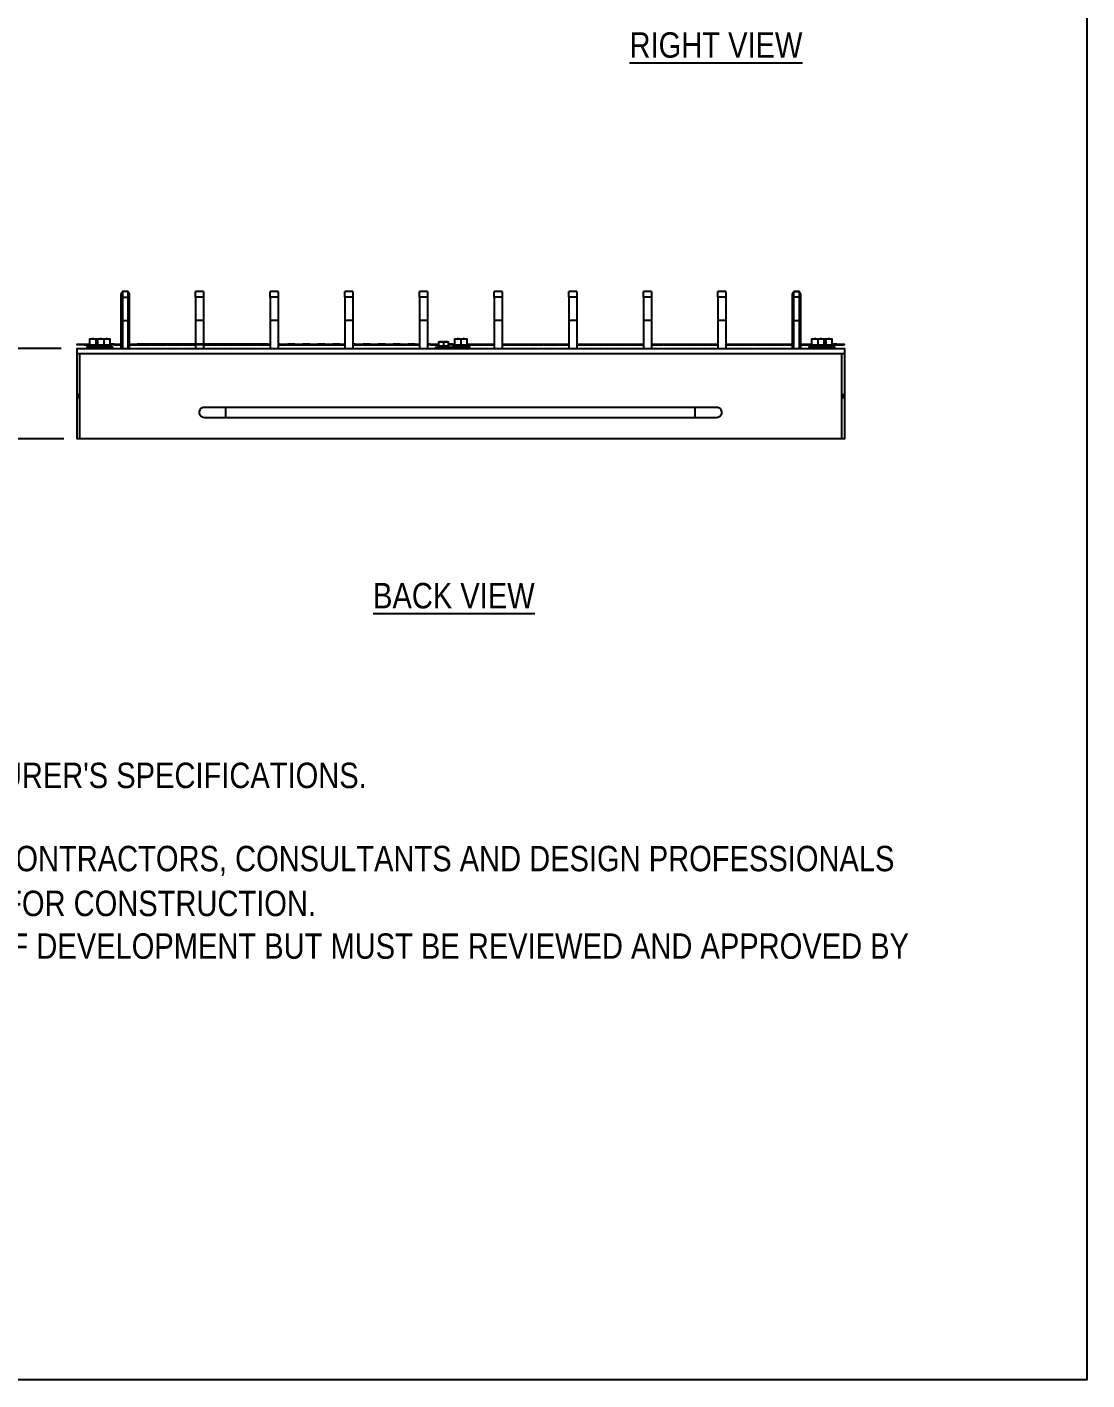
# Model space of a CAD drawing. Extents: x 0 to 216, y 0 to 280.
# Drawn here: x 116.7 to 216, y 0 to 126.8 of the extents above; entities that cross this region are included whole.
import ezdxf

# ---------------------------------------------------------------- set-up
doc = ezdxf.new("R2010")
doc.units = 0
doc.header["$MEASUREMENT"] = 0
doc.layers.get('0').update_dxf_attribs({"linetype": 'CONTINUOUS'})
for name, color, linetype in [('2132-LOGO$0$CADdetails-7-VERYFINE', 7, 'CONTINUOUS'), ('CADdetails-1-FINE', 1, 'CONTINUOUS'), ('CADdetails-11-VERYFINE', 11, 'CONTINUOUS'), ('CADdetails-2-FINELIGHT', 2, 'CONTINUOUS'), ('CADdetails-7-VERYFINE', 7, 'CONTINUOUS'), ('CADdetails-9-EXTRAFINE', 9, 'CONTINUOUS')]:
    doc.layers.add(name, color=color, linetype=linetype)
doc.styles.add('2132-LOGO$0$CADdetails-NOTES', font='ARIALN.TTF', dxfattribs={"height": 2.38})
doc.styles.add('CADdetails-DIMENSIONS', font='ARIALN.TTF', dxfattribs={"height": 2.38})
doc.styles.add('CADdetails-NOTES', font='ARIALN.TTF', dxfattribs={"height": 2.38})
doc.dimstyles.new('CADdetails-DIM', dxfattribs={"dimtxt": 2.38, "dimasz": 3, "dimexe": 0.5, "dimexo": 1.5, "dimgap": 1, "dimtad": 0, "dimzin": 0, "dimdsep": 46, "dimtxsty": 'CADdetails-NOTES', "dimcen": 1, "dimclrd": 256, "dimclre": 256, "dimadec": 0, "dimazin": 0, "dimtfac": 1, "dimtofl": 0, "dimtmove": 0, "dimatfit": 3, "dimfxl": 0, "dimtolj": 1, "dimtzin": 0, "dimarcsym": 0})

# ---------------------------------------------------------------- blocks, each defined once
blk = doc.blocks.new('*T22')
at = {"char_height": 2.38, "width": 184.5948, "attachment_point": 4, "style": '2132-LOGO$0$CADdetails-NOTES'}
for s, insert in [('NOTES:', (0.06, -2)), ("1.   INSTALLATION TO BE COMPLETED IN ACCORDANCE WITH MANUFACTURER'S SPECIFICATIONS.", (0.06, -6)), ('2.   DO NOT SCALE DRAWING.', (0.06, -10)), ('3.   THIS DRAWING IS INTENDED FOR USE BY ARCHITECTS, ENGINEERS, CONTRACTORS, CONSULTANTS AND DESIGN PROFESSIONALS', (0.06, -14)), ('      FOR PLANNING PURPOSES ONLY.  THIS DRAWING MAY NOT BE USED FOR CONSTRUCTION.', (0.06, -18)), ('4.   ALL INFORMATION CONTAINED HEREIN WAS CURRENT AT THE TIME OF DEVELOPMENT BUT MUST BE REVIEWED AND APPROVED BY', (0.06, -22)), ('      THE PRODUCT MANUFACTURER TO BE CONSIDERED ACCURATE.', (0.06, -26))]:
    blk.add_mtext(s, dxfattribs=dict(at, insert=insert))
blk = doc.blocks.new('2132-LOGO')
at = {"layer": '2132-LOGO$0$CADdetails-7-VERYFINE'}
blk.add_lwpolyline([(0, 0), (0, 280), (216, 280), (216, 0)], close=True, dxfattribs=at)
blk.add_blockref('*T22', (16.3, 62.65))
blk = doc.blocks.new('*D18')
at = {"layer": 'CADdetails-7-VERYFINE', "lineweight": -2}
for p, q in [((119.85, 96.69), (114, 96.69)), ((114.5, 93.69), (114.5, 91.2)), ((120.1, 88.2), (114, 88.2)), ((114.5, 88.2), (114.5, 85.2))]:
    blk.add_line(p, q, dxfattribs=at)
at = {"layer": 'CADdetails-7-VERYFINE'}
for points in [[(114, 93.69), (115, 93.69), (114.5, 96.69)], [(114, 91.2), (115, 91.2), (114.5, 88.2)]]:
    blk.add_solid(points, dxfattribs=at)
at = {"layer": 'CADdetails-7-VERYFINE', "color": 0, "insert": (114.5, 80.76), "char_height": 2.38, "attachment_point": 5, "rotation": 90, "style": 'CADdetails-NOTES'}
blk.add_mtext('\\A1;4 1/4"', dxfattribs=at)

msp = doc.modelspace()

# ---------------------------------------------------------------- linework, layer by layer
at = {"layer": 'CADdetails-1-FINE'}
msp.add_lwpolyline([(193.283, 96.19), (121.346, 96.19), (121.346, 96.689), (193.283, 96.689)], close=True, dxfattribs=at)
for points in [[(193.272, 96.19), (193.272, 88.197), (121.357, 88.197), (121.357, 96.19)], [(121.596, 88.197), (121.596, 96.19)], [(193.033, 88.197), (193.033, 96.19)], [(121.596, 92.341), (121.357, 92.341)], [(121.596, 92.278), (121.357, 92.278)], [(121.596, 92.118), (121.357, 92.118)], [(121.596, 92.056), (121.357, 92.056)], [(193.272, 92.341), (193.033, 92.341)], [(193.272, 92.278), (193.033, 92.278)], [(193.272, 92.118), (193.033, 92.118)], [(193.272, 92.056), (193.033, 92.056)]]:
    msp.add_lwpolyline(points, dxfattribs=at)
at = {"layer": 'CADdetails-11-VERYFINE'}
msp.add_lwpolyline([(181.264, 91.194, -1.0000117), (181.264, 90.195), (133.306, 90.195, -1.0000065), (133.306, 91.194), (181.264, 91.194)], format="xyb", dxfattribs=at)
for points in [[(135.304, 90.195), (135.304, 91.194)], [(179.265, 90.195), (179.265, 91.194)]]:
    msp.add_lwpolyline(points, dxfattribs=at)
at = {"layer": 'CADdetails-9-EXTRAFINE'}
for points in [[(125.468, 101.838), (125.593, 102.02)], [(125.468, 101.84), (125.591, 102.019)], [(125.468, 96.689), (125.468, 101.84)], [(125.468, 101.378), (125.594, 101.495), (126.091, 101.495), (126.217, 101.378)], [(126.217, 101.84), (126.094, 102.019), (126.094, 102.019), (126.094, 102.019), (126.094, 102.019), (126.094, 102.019), (126.094, 102.02), (126.093, 102.02), (126.093, 102.02), (126.093, 102.02), (126.093, 102.02), (126.093, 102.02), (126.093, 102.02), (125.592, 102.02), (125.593, 102.02), (125.593, 102.02), (125.593, 102.02), (125.593, 102.02), (125.593, 102.019), (125.593, 102.019), (125.593, 102.019), (125.594, 102.019), (125.594, 102.019), (125.594, 102.019), (125.594, 102.018), (125.594, 102.018), (125.594, 96.689)], [(126.091, 102.018), (125.594, 102.018)], [(126.093, 102.02), (126.092, 102.02), (126.092, 102.02), (126.092, 102.02), (126.092, 102.02), (126.092, 102.02), (126.092, 102.02), (126.092, 102.02), (126.092, 102.019), (126.092, 102.019), (126.091, 102.019), (126.091, 102.019), (126.091, 102.019)], [(126.091, 102.018), (126.091, 96.689)], [(126.092, 102.02), (126.217, 101.838)], [(126.217, 101.84), (126.217, 96.689)], [(132.462, 101.495), (132.462, 102.015)], [(133.211, 102.015), (132.462, 102.015)], [(133.211, 102.014), (132.462, 102.014)], [(132.462, 101.495), (132.462, 97.076)], [(133.211, 101.495), (132.462, 101.495)], [(133.211, 102.015), (133.211, 101.495)], [(133.211, 101.495), (133.211, 97.076)], [(139.455, 101.495), (139.455, 102.015)], [(140.205, 102.015), (139.455, 102.015)], [(140.205, 102.014), (139.455, 102.014)], [(139.455, 101.495), (139.455, 96.689)], [(140.205, 101.495), (139.455, 101.495)], [(140.205, 102.015), (140.205, 101.495)], [(140.205, 101.495), (140.205, 96.689)], [(146.449, 101.495), (146.449, 102.015)], [(147.199, 102.015), (146.449, 102.015)], [(147.199, 102.014), (146.449, 102.014)], [(146.449, 101.495), (146.449, 96.689)], [(147.199, 101.495), (146.449, 101.495)], [(147.199, 102.015), (147.199, 101.495)], [(147.199, 101.495), (147.199, 96.689)], [(153.443, 101.495), (153.443, 102.015)], [(154.192, 102.015), (153.443, 102.015)], [(154.192, 102.014), (153.443, 102.014)], [(153.443, 101.495), (153.443, 96.689)], [(154.192, 101.495), (153.443, 101.495)], [(154.192, 102.015), (154.192, 101.495)], [(154.192, 101.495), (154.192, 96.689)], [(160.437, 101.495), (160.437, 102.015)], [(161.186, 102.015), (160.437, 102.015)], [(161.186, 102.014), (160.437, 102.014)], [(160.437, 101.495), (160.437, 96.689)], [(161.186, 101.495), (160.437, 101.495)], [(161.186, 102.015), (161.186, 101.495)], [(161.186, 101.495), (161.186, 96.689)], [(168.18, 102.015), (167.431, 102.015)], [(167.431, 101.495), (167.431, 102.015)], [(168.18, 102.014), (167.431, 102.014)], [(168.18, 101.495), (167.431, 101.495)], [(167.431, 101.495), (167.431, 96.689)], [(168.18, 102.015), (168.18, 101.495)], [(168.18, 101.495), (168.18, 96.689)], [(175.174, 102.015), (174.424, 102.015)], [(174.424, 101.495), (174.424, 102.015)], [(175.174, 102.014), (174.424, 102.014)], [(175.174, 101.495), (174.424, 101.495)], [(174.424, 101.495), (174.424, 96.689)], [(175.174, 102.015), (175.174, 101.495)], [(175.174, 101.495), (175.174, 96.689)], [(182.168, 102.015), (181.418, 102.015)], [(181.418, 101.495), (181.418, 102.015)], [(182.168, 102.014), (181.418, 102.014)], [(182.168, 101.495), (181.418, 101.495)], [(181.418, 101.495), (181.418, 96.689)], [(182.168, 102.015), (182.168, 101.495)], [(182.168, 101.495), (182.168, 96.689)], [(188.412, 101.838), (188.537, 102.02)], [(188.412, 101.84), (188.535, 102.019)], [(188.412, 96.689), (188.412, 101.84)], [(189.161, 101.378), (189.035, 101.495), (188.538, 101.495), (188.412, 101.378)], [(188.538, 96.689), (188.538, 102.018), (188.538, 102.018), (188.538, 102.019), (188.538, 102.019), (188.538, 102.019), (188.538, 102.019), (188.538, 102.019), (188.537, 102.019), (188.537, 102.02), (188.537, 102.02), (188.537, 102.02), (188.537, 102.02), (188.537, 102.02), (189.037, 102.02), (189.037, 102.02), (189.037, 102.02), (189.036, 102.02), (189.036, 102.02), (189.036, 102.02), (189.036, 102.02), (189.036, 102.02), (189.036, 102.019), (189.036, 102.019), (189.036, 102.019), (189.036, 102.019), (189.036, 102.019), (189.036, 102.019), (189.036, 102.019), (189.036, 102.019), (189.036, 102.019), (189.036, 102.019), (189.036, 102.019), (189.036, 102.019), (189.035, 102.019), (189.035, 102.018), (189.035, 102.018), (189.035, 96.689)], [(189.035, 102.018), (188.538, 102.018)], [(189.037, 102.02), (189.161, 101.838)], [(189.037, 102.02), (189.037, 102.02), (189.037, 102.02), (189.037, 102.02), (189.037, 102.02), (189.038, 102.02), (189.038, 102.02), (189.038, 102.019), (189.038, 102.019), (189.038, 102.019), (189.038, 102.019), (189.038, 102.019), (189.161, 101.84)], [(189.161, 101.84), (189.161, 96.689)], [(125.468, 99.288), (125.594, 99.295), (126.091, 99.295), (126.217, 99.288)], [(133.211, 99.295), (132.462, 99.295)], [(140.205, 99.295), (139.455, 99.295)], [(147.199, 99.295), (146.449, 99.295)], [(154.192, 99.295), (153.443, 99.295)], [(161.186, 99.295), (160.437, 99.295)], [(168.18, 99.295), (167.431, 99.295)], [(175.174, 99.295), (174.424, 99.295)], [(182.168, 99.295), (181.418, 99.295)], [(188.412, 99.288), (188.538, 99.295), (189.035, 99.295), (189.161, 99.288)], [(122.533, 97.039), (122.006, 97.039), (122.006, 97.023), (121.346, 97.023), (121.346, 97.075), (122.006, 97.075), (122.006, 97.059), (122.533, 97.059)], [(122.026, 97.059), (122.026, 97.075), (122.533, 97.075)], [(122.026, 97.039), (122.026, 97.023), (122.412, 97.023)], [(122.283, 96.689), (122.283, 96.849), (124.657, 96.849), (124.657, 96.689)], [(122.412, 96.849), (122.412, 97.037)], [(122.413, 97.037), (124.527, 97.037)], [(122.533, 97.037), (122.533, 97.573), (124.406, 97.573), (124.406, 97.037)], [(123.095, 97.522), (123.084, 97.526), (123.064, 97.532), (123.045, 97.538), (123.026, 97.543), (123.01, 97.547), (122.991, 97.552), (122.974, 97.556), (122.956, 97.559), (122.953, 97.56), (122.936, 97.562), (122.919, 97.565), (122.902, 97.567), (122.885, 97.569), (122.88, 97.57), (122.863, 97.571), (122.847, 97.572), (122.831, 97.572), (122.814, 97.573), (122.798, 97.572), (122.781, 97.572), (122.765, 97.571), (122.748, 97.57), (122.743, 97.569), (122.726, 97.567), (122.709, 97.565), (122.692, 97.562), (122.675, 97.56), (122.672, 97.559), (122.655, 97.556), (122.637, 97.552), (122.619, 97.547), (122.602, 97.543), (122.583, 97.538), (122.564, 97.532), (122.544, 97.526), (122.533, 97.522)], [(123.032, 96.689), (123.032, 96.849)], [(123.283, 97.567), (123.266, 97.564), (123.249, 97.562), (123.231, 97.559), (123.214, 97.555), (123.196, 97.551), (123.188, 97.549), (123.17, 97.545), (123.169, 97.544), (123.15, 97.539), (123.132, 97.534), (123.113, 97.528), (123.095, 97.522), (123.095, 97.037)], [(123.162, 96.849), (123.162, 97.037)], [(123.283, 97.037), (123.283, 97.573)], [(123.844, 97.522), (123.834, 97.526), (123.814, 97.532), (123.794, 97.538), (123.775, 97.543), (123.759, 97.547), (123.741, 97.552), (123.723, 97.556), (123.705, 97.559), (123.703, 97.56), (123.685, 97.562), (123.668, 97.565), (123.651, 97.567), (123.635, 97.569), (123.629, 97.57), (123.613, 97.571), (123.596, 97.572), (123.58, 97.572), (123.563, 97.573), (123.547, 97.572), (123.531, 97.572), (123.514, 97.571), (123.498, 97.57), (123.492, 97.569), (123.476, 97.567), (123.459, 97.565), (123.442, 97.562), (123.424, 97.56), (123.422, 97.559), (123.404, 97.556), (123.386, 97.552), (123.368, 97.547), (123.352, 97.543), (123.333, 97.538), (123.313, 97.532), (123.293, 97.526), (123.283, 97.522)], [(124.406, 97.522), (124.395, 97.526), (124.375, 97.532), (124.356, 97.538), (124.337, 97.543), (124.321, 97.547), (124.302, 97.552), (124.284, 97.556), (124.267, 97.559), (124.264, 97.56), (124.247, 97.562), (124.23, 97.565), (124.213, 97.567), (124.196, 97.569), (124.191, 97.57), (124.174, 97.571), (124.158, 97.572), (124.141, 97.572), (124.125, 97.573), (124.109, 97.572), (124.092, 97.572), (124.076, 97.571), (124.059, 97.57), (124.054, 97.569), (124.037, 97.567), (124.02, 97.565), (124.003, 97.562), (123.986, 97.56), (123.983, 97.559), (123.966, 97.556), (123.948, 97.552), (123.929, 97.547), (123.913, 97.543), (123.894, 97.538), (123.875, 97.532), (123.855, 97.526), (123.844, 97.522), (123.844, 97.037)], [(125.468, 97.059), (124.827, 97.059), (124.827, 97.075), (124.406, 97.075)], [(125.468, 97.039), (124.827, 97.039), (124.827, 97.023), (124.527, 97.023)], [(124.527, 96.849), (124.527, 97.037)], [(124.847, 97.059), (124.847, 97.075), (125.468, 97.075)], [(124.847, 97.039), (124.847, 97.023), (125.468, 97.023)], [(126.989, 97.075), (126.989, 97.059), (126.238, 97.059), (126.238, 97.075), (126.217, 97.075)], [(126.217, 97.023), (126.238, 97.023), (126.238, 97.039), (126.989, 97.039), (126.989, 97.023), (127.649, 97.023), (127.649, 97.039), (128.4, 97.039), (128.4, 97.023), (129.06, 97.023), (129.06, 97.039), (129.811, 97.039), (129.811, 97.023), (130.47, 97.023), (130.47, 97.039), (131.222, 97.039), (131.222, 97.023), (131.881, 97.023), (131.881, 97.039), (132.462, 97.039)], [(126.258, 97.059), (126.258, 97.075), (126.918, 97.075), (126.918, 97.059)], [(126.258, 97.039), (126.258, 97.023), (126.918, 97.023), (126.918, 97.039)], [(126.993, 97.076), (126.993, 97.069)], [(126.993, 97.069), (139.23, 97.069), (139.23, 97.076), (126.993, 97.076)], [(127.308, 97.069), (127.308, 97.076)], [(128.4, 97.075), (128.4, 97.059), (127.649, 97.059), (127.649, 97.075)], [(127.669, 97.059), (127.669, 97.075)], [(127.669, 97.039), (127.669, 97.023), (128.328, 97.023), (128.328, 97.039)], [(128.328, 97.059), (128.328, 97.075)], [(129.811, 97.075), (129.811, 97.059), (129.06, 97.059), (129.06, 97.075)], [(129.08, 97.059), (129.08, 97.075)], [(129.08, 97.039), (129.08, 97.023), (129.739, 97.023), (129.739, 97.039)], [(129.739, 97.059), (129.739, 97.075)], [(131.222, 97.075), (131.222, 97.059), (130.47, 97.059), (130.47, 97.075)], [(130.49, 97.059), (130.49, 97.075)], [(130.49, 97.039), (130.49, 97.023), (131.15, 97.023), (131.15, 97.039)], [(131.15, 97.059), (131.15, 97.075)], [(132.462, 97.059), (131.881, 97.059), (131.881, 97.075)], [(131.901, 97.059), (131.901, 97.075)], [(131.901, 97.039), (131.901, 97.023), (132.462, 97.023)], [(132.462, 97.069), (132.462, 96.689)], [(133.211, 97.069), (133.211, 96.689)], [(133.211, 97.023), (133.292, 97.023), (133.292, 97.039), (134.043, 97.039), (134.043, 97.023), (134.703, 97.023), (134.703, 97.039), (135.454, 97.039), (135.454, 97.023), (136.113, 97.023), (136.113, 97.039), (136.865, 97.039), (136.865, 97.023), (137.524, 97.023), (137.524, 97.039), (138.275, 97.039), (138.275, 97.023), (138.935, 97.023), (138.935, 97.039), (139.455, 97.039)], [(134.043, 97.075), (134.043, 97.059), (133.292, 97.059), (133.292, 97.075)], [(133.312, 97.059), (133.312, 97.075)], [(133.312, 97.039), (133.312, 97.023), (133.971, 97.023), (133.971, 97.039)], [(133.971, 97.059), (133.971, 97.075)], [(135.454, 97.075), (135.454, 97.059), (134.703, 97.059), (134.703, 97.075)], [(134.723, 97.059), (134.723, 97.075)], [(134.723, 97.039), (134.723, 97.023), (135.382, 97.023), (135.382, 97.039)], [(135.382, 97.059), (135.382, 97.075)], [(136.865, 97.075), (136.865, 97.059), (136.113, 97.059), (136.113, 97.075)], [(136.133, 97.059), (136.133, 97.075)], [(136.133, 97.039), (136.133, 97.023), (136.793, 97.023), (136.793, 97.039)], [(136.793, 97.059), (136.793, 97.075)], [(138.275, 97.075), (138.275, 97.059), (137.524, 97.059), (137.524, 97.075)], [(137.544, 97.059), (137.544, 97.075)], [(137.544, 97.039), (137.544, 97.023), (138.204, 97.023), (138.204, 97.039)], [(138.204, 97.059), (138.204, 97.075)], [(139.455, 97.059), (138.935, 97.059), (138.935, 97.075)], [(138.955, 97.059), (138.955, 97.075)], [(138.955, 97.039), (138.955, 97.023), (139.455, 97.023)], [(138.994, 97.069), (138.994, 97.076)], [(139.23, 97.075), (139.455, 97.075)], [(146.449, 97.059), (145.989, 97.059), (145.989, 97.075), (145.329, 97.075), (145.329, 97.059), (144.578, 97.059), (144.578, 97.075), (143.918, 97.075), (143.918, 97.059), (143.167, 97.059), (143.167, 97.075), (142.508, 97.075), (142.508, 97.059), (141.756, 97.059), (141.756, 97.075), (141.097, 97.075), (141.097, 97.059), (140.346, 97.059), (140.346, 97.075), (140.205, 97.075)], [(140.205, 97.023), (140.346, 97.023), (140.346, 97.039), (141.097, 97.039), (141.097, 97.023), (141.756, 97.023), (141.756, 97.039), (142.508, 97.039), (142.508, 97.023), (143.167, 97.023), (143.167, 97.039), (143.918, 97.039), (143.918, 97.023), (144.578, 97.023), (144.578, 97.039), (145.329, 97.039), (145.329, 97.023), (145.989, 97.023), (145.989, 97.039), (146.449, 97.039)], [(140.366, 97.059), (140.366, 97.075), (141.025, 97.075), (141.025, 97.059)], [(140.366, 97.039), (140.366, 97.023), (141.025, 97.023), (141.025, 97.039)], [(141.776, 97.059), (141.776, 97.075), (142.436, 97.075), (142.436, 97.059)], [(141.776, 97.039), (141.776, 97.023), (142.436, 97.023), (142.436, 97.039)], [(143.187, 97.059), (143.187, 97.075), (143.847, 97.075), (143.847, 97.059)], [(143.187, 97.039), (143.187, 97.023), (143.847, 97.023), (143.847, 97.039)], [(144.598, 97.059), (144.598, 97.075), (145.257, 97.075), (145.257, 97.059)], [(144.598, 97.039), (144.598, 97.023), (145.257, 97.023), (145.257, 97.039)], [(146.009, 97.059), (146.009, 97.075), (146.449, 97.075)], [(146.009, 97.039), (146.009, 97.023), (146.449, 97.023)], [(153.443, 97.059), (153.042, 97.059), (153.042, 97.075), (152.383, 97.075), (152.383, 97.059), (151.632, 97.059), (151.632, 97.075), (150.972, 97.075), (150.972, 97.059), (150.221, 97.059), (150.221, 97.075), (149.561, 97.075), (149.561, 97.059), (148.81, 97.059), (148.81, 97.075), (148.151, 97.075), (148.151, 97.059), (147.399, 97.059), (147.399, 97.075), (147.199, 97.075)], [(147.199, 97.023), (147.399, 97.023), (147.399, 97.039), (148.151, 97.039), (148.151, 97.023), (148.81, 97.023), (148.81, 97.039), (149.561, 97.039), (149.561, 97.023), (150.221, 97.023), (150.221, 97.039), (150.972, 97.039), (150.972, 97.023), (151.632, 97.023), (151.632, 97.039), (152.383, 97.039), (152.383, 97.023), (153.042, 97.023), (153.042, 97.039), (153.443, 97.039)], [(147.419, 97.059), (147.419, 97.075), (148.079, 97.075), (148.079, 97.059)], [(147.419, 97.039), (147.419, 97.023), (148.079, 97.023), (148.079, 97.039)], [(148.83, 97.059), (148.83, 97.075), (149.49, 97.075), (149.49, 97.059)], [(148.83, 97.039), (148.83, 97.023), (149.49, 97.023), (149.49, 97.039)], [(150.241, 97.059), (150.241, 97.075), (150.9, 97.075), (150.9, 97.059)], [(150.241, 97.039), (150.241, 97.023), (150.9, 97.023), (150.9, 97.039)], [(151.652, 97.059), (151.652, 97.075), (152.311, 97.075), (152.311, 97.059)], [(151.652, 97.039), (151.652, 97.023), (152.311, 97.023), (152.311, 97.039)], [(153.062, 97.059), (153.062, 97.075), (153.443, 97.075)], [(153.062, 97.039), (153.062, 97.023), (153.443, 97.023)], [(155.258, 97.075), (155.204, 97.075), (155.204, 97.059), (154.453, 97.059), (154.453, 97.075), (154.192, 97.075)], [(155.258, 97.023), (155.204, 97.023), (155.204, 97.039), (154.453, 97.039), (154.453, 97.023), (154.192, 97.023)], [(154.473, 97.059), (154.473, 97.075), (155.133, 97.075), (155.133, 97.059)], [(154.473, 97.039), (154.473, 97.023), (155.133, 97.023), (155.133, 97.039)], [(154.963, 96.689), (154.963, 96.815), (156.429, 96.815), (156.429, 96.689)], [(155.207, 96.939), (156.185, 96.939)], [(155.207, 96.815), (155.207, 96.939)], [(155.258, 96.939), (155.258, 97.315), (156.134, 97.315), (156.134, 96.939)], [(155.696, 97.276), (155.694, 97.276), (155.676, 97.282), (155.659, 97.287), (155.642, 97.292), (155.635, 97.294), (155.619, 97.298), (155.603, 97.301), (155.588, 97.304), (155.577, 97.306), (155.562, 97.308), (155.547, 97.31), (155.533, 97.312), (155.521, 97.313), (155.506, 97.314), (155.492, 97.315), (155.477, 97.315), (155.463, 97.315), (155.448, 97.314), (155.434, 97.313), (155.422, 97.312), (155.407, 97.31), (155.392, 97.308), (155.377, 97.306), (155.367, 97.304), (155.351, 97.301), (155.335, 97.298), (155.319, 97.294), (155.312, 97.292), (155.295, 97.287), (155.278, 97.282), (155.26, 97.276), (155.258, 97.276)], [(156.134, 97.276), (156.132, 97.276), (156.114, 97.282), (156.097, 97.287), (156.08, 97.292), (156.073, 97.294), (156.057, 97.298), (156.041, 97.301), (156.025, 97.304), (156.015, 97.306), (156, 97.308), (155.985, 97.31), (155.97, 97.312), (155.958, 97.313), (155.944, 97.314), (155.929, 97.315), (155.915, 97.315), (155.9, 97.315), (155.886, 97.314), (155.871, 97.313), (155.859, 97.312), (155.845, 97.31), (155.83, 97.308), (155.815, 97.306), (155.804, 97.304), (155.789, 97.301), (155.773, 97.298), (155.757, 97.294), (155.75, 97.292), (155.733, 97.287), (155.716, 97.282), (155.698, 97.276), (155.696, 97.276), (155.696, 96.939)], [(156.543, 97.059), (156.543, 97.075), (156.134, 97.075)], [(156.134, 97.059), (156.615, 97.059), (156.615, 97.075), (156.753, 97.075)], [(156.543, 97.039), (156.543, 97.023), (156.134, 97.023)], [(156.134, 97.039), (156.615, 97.039), (156.615, 97.023), (156.632, 97.023)], [(156.185, 96.815), (156.185, 96.939)], [(156.461, 96.689), (156.461, 96.815), (156.502, 96.815)], [(156.502, 96.689), (156.502, 96.849), (158.127, 96.849), (158.127, 96.689)], [(156.632, 97.037), (157.997, 97.037)], [(156.632, 96.849), (156.632, 97.037)], [(156.753, 97.037), (156.753, 97.573), (157.876, 97.573), (157.876, 97.037)], [(157.315, 97.522), (157.304, 97.526), (157.284, 97.532), (157.265, 97.538), (157.246, 97.543), (157.229, 97.547), (157.211, 97.552), (157.193, 97.556), (157.176, 97.559), (157.173, 97.56), (157.156, 97.562), (157.139, 97.565), (157.122, 97.567), (157.105, 97.569), (157.1, 97.57), (157.083, 97.571), (157.067, 97.572), (157.05, 97.572), (157.034, 97.573), (157.017, 97.572), (157.001, 97.572), (156.985, 97.571), (156.968, 97.57), (156.963, 97.569), (156.946, 97.567), (156.929, 97.565), (156.912, 97.562), (156.895, 97.56), (156.892, 97.559), (156.874, 97.556), (156.857, 97.552), (156.838, 97.547), (156.822, 97.543), (156.803, 97.538), (156.784, 97.532), (156.764, 97.526), (156.753, 97.522)], [(157.876, 97.522), (157.866, 97.526), (157.846, 97.532), (157.826, 97.538), (157.807, 97.543), (157.791, 97.547), (157.773, 97.552), (157.755, 97.556), (157.737, 97.559), (157.734, 97.56), (157.717, 97.562), (157.7, 97.565), (157.683, 97.567), (157.667, 97.569), (157.661, 97.57), (157.645, 97.571), (157.628, 97.572), (157.612, 97.572), (157.595, 97.573), (157.579, 97.572), (157.563, 97.572), (157.546, 97.571), (157.529, 97.57), (157.524, 97.569), (157.507, 97.567), (157.491, 97.565), (157.474, 97.562), (157.456, 97.56), (157.453, 97.559), (157.436, 97.556), (157.418, 97.552), (157.4, 97.547), (157.384, 97.543), (157.365, 97.538), (157.345, 97.532), (157.325, 97.526), (157.315, 97.522), (157.315, 97.037)], [(157.954, 97.059), (157.954, 97.075), (157.876, 97.075)], [(157.876, 97.059), (158.026, 97.059), (158.026, 97.075), (158.685, 97.075), (158.685, 97.059), (159.437, 97.059), (159.437, 97.075), (160.096, 97.075), (160.096, 97.059), (160.437, 97.059)], [(157.876, 97.039), (158.026, 97.039), (158.026, 97.023), (158.685, 97.023), (158.685, 97.039), (159.437, 97.039), (159.437, 97.023), (160.096, 97.023), (160.096, 97.039), (160.437, 97.039)], [(157.997, 96.849), (157.997, 97.037)], [(158.705, 97.059), (158.705, 97.075), (159.365, 97.075), (159.365, 97.059)], [(158.705, 97.039), (158.705, 97.023), (159.365, 97.023), (159.365, 97.039)], [(160.116, 97.059), (160.116, 97.075), (160.437, 97.075)], [(160.116, 97.039), (160.116, 97.023), (160.437, 97.023)], [(161.186, 97.075), (161.507, 97.075), (161.507, 97.059), (162.258, 97.059), (162.258, 97.075), (162.918, 97.075), (162.918, 97.059), (163.669, 97.059), (163.669, 97.075), (164.328, 97.075), (164.328, 97.059), (165.08, 97.059), (165.08, 97.075), (165.739, 97.075), (165.739, 97.059), (166.49, 97.059), (166.49, 97.075), (167.15, 97.075), (167.15, 97.059), (167.431, 97.059)], [(161.186, 97.023), (161.507, 97.023), (161.507, 97.039), (162.258, 97.039), (162.258, 97.023), (162.918, 97.023), (162.918, 97.039), (163.669, 97.039), (163.669, 97.023), (164.328, 97.023), (164.328, 97.039), (165.08, 97.039), (165.08, 97.023), (165.739, 97.023), (165.739, 97.039), (166.49, 97.039), (166.49, 97.023), (167.15, 97.023), (167.15, 97.039), (167.431, 97.039)], [(161.527, 97.059), (161.527, 97.075), (162.186, 97.075), (162.186, 97.059)], [(161.527, 97.039), (161.527, 97.023), (162.186, 97.023), (162.186, 97.039)], [(162.938, 97.059), (162.938, 97.075), (163.597, 97.075), (163.597, 97.059)], [(162.938, 97.039), (162.938, 97.023), (163.597, 97.023), (163.597, 97.039)], [(164.348, 97.059), (164.348, 97.075), (165.008, 97.075), (165.008, 97.059)], [(164.348, 97.039), (164.348, 97.023), (165.008, 97.023), (165.008, 97.039)], [(165.759, 97.059), (165.759, 97.075), (166.419, 97.075), (166.419, 97.059)], [(165.759, 97.039), (165.759, 97.023), (166.419, 97.023), (166.419, 97.039)], [(167.17, 97.059), (167.17, 97.075), (167.431, 97.075)], [(167.17, 97.039), (167.17, 97.023), (167.431, 97.023)], [(168.18, 97.075), (168.561, 97.075), (168.561, 97.059), (169.312, 97.059), (169.312, 97.075), (169.971, 97.075), (169.971, 97.059), (170.723, 97.059), (170.723, 97.075), (171.382, 97.075), (171.382, 97.059), (172.133, 97.059), (172.133, 97.075), (172.793, 97.075), (172.793, 97.059), (173.544, 97.059), (173.544, 97.075), (174.204, 97.075), (174.204, 97.059), (174.424, 97.059)], [(168.18, 97.023), (168.561, 97.023), (168.561, 97.039), (169.312, 97.039), (169.312, 97.023), (169.971, 97.023), (169.971, 97.039), (170.723, 97.039), (170.723, 97.023), (171.382, 97.023), (171.382, 97.039), (172.133, 97.039), (172.133, 97.023), (172.793, 97.023), (172.793, 97.039), (173.544, 97.039), (173.544, 97.023), (174.204, 97.023), (174.204, 97.039), (174.424, 97.039)], [(168.581, 97.059), (168.581, 97.075), (169.24, 97.075), (169.24, 97.059)], [(168.581, 97.039), (168.581, 97.023), (169.24, 97.023), (169.24, 97.039)], [(169.991, 97.059), (169.991, 97.075), (170.651, 97.075), (170.651, 97.059)], [(169.991, 97.039), (169.991, 97.023), (170.651, 97.023), (170.651, 97.039)], [(171.402, 97.059), (171.402, 97.075), (172.062, 97.075), (172.062, 97.059)], [(171.402, 97.039), (171.402, 97.023), (172.062, 97.023), (172.062, 97.039)], [(172.813, 97.059), (172.813, 97.075), (173.472, 97.075), (173.472, 97.059)], [(172.813, 97.039), (172.813, 97.023), (173.472, 97.023), (173.472, 97.039)], [(174.224, 97.059), (174.224, 97.075), (174.424, 97.075)], [(174.224, 97.039), (174.224, 97.023), (174.424, 97.023)], [(175.174, 97.075), (175.614, 97.075), (175.614, 97.059), (176.366, 97.059), (176.366, 97.075), (177.025, 97.075), (177.025, 97.059), (177.776, 97.059), (177.776, 97.075), (178.436, 97.075), (178.436, 97.059), (179.187, 97.059), (179.187, 97.075), (179.847, 97.075), (179.847, 97.059), (180.598, 97.059), (180.598, 97.075), (181.257, 97.075), (181.257, 97.059), (181.418, 97.059)], [(175.174, 97.023), (175.614, 97.023), (175.614, 97.039), (176.366, 97.039), (176.366, 97.023), (177.025, 97.023), (177.025, 97.039), (177.776, 97.039), (177.776, 97.023), (178.436, 97.023), (178.436, 97.039), (179.187, 97.039), (179.187, 97.023), (179.847, 97.023), (179.847, 97.039), (180.598, 97.039), (180.598, 97.023), (181.257, 97.023), (181.257, 97.039), (181.418, 97.039)], [(175.634, 97.059), (175.634, 97.075), (176.294, 97.075), (176.294, 97.059)], [(175.634, 97.039), (175.634, 97.023), (176.294, 97.023), (176.294, 97.039)], [(177.045, 97.059), (177.045, 97.075), (177.705, 97.075), (177.705, 97.059)], [(177.045, 97.039), (177.045, 97.023), (177.705, 97.023), (177.705, 97.039)], [(178.456, 97.059), (178.456, 97.075), (179.115, 97.075), (179.115, 97.059)], [(178.456, 97.039), (178.456, 97.023), (179.115, 97.023), (179.115, 97.039)], [(179.867, 97.059), (179.867, 97.075), (180.526, 97.075), (180.526, 97.059)], [(179.867, 97.039), (179.867, 97.023), (180.526, 97.023), (180.526, 97.039)], [(181.277, 97.059), (181.277, 97.075), (181.418, 97.075)], [(181.277, 97.039), (181.277, 97.023), (181.418, 97.023)], [(182.168, 97.075), (182.668, 97.075), (182.668, 97.059), (183.419, 97.059), (183.419, 97.075), (184.079, 97.075), (184.079, 97.059), (184.83, 97.059), (184.83, 97.075), (185.49, 97.075), (185.49, 97.059), (186.241, 97.059), (186.241, 97.075), (186.9, 97.075), (186.9, 97.059), (187.652, 97.059), (187.652, 97.075), (188.311, 97.075), (188.311, 97.059), (188.412, 97.059)], [(182.168, 97.023), (182.668, 97.023), (182.668, 97.039), (183.419, 97.039), (183.419, 97.023), (184.079, 97.023), (184.079, 97.039), (184.83, 97.039), (184.83, 97.023), (185.49, 97.023), (185.49, 97.039), (186.241, 97.039), (186.241, 97.023), (186.9, 97.023), (186.9, 97.039), (187.652, 97.039), (187.652, 97.023), (188.311, 97.023), (188.311, 97.039), (188.412, 97.039)], [(182.688, 97.059), (182.688, 97.075), (183.348, 97.075), (183.348, 97.059)], [(182.688, 97.039), (182.688, 97.023), (183.348, 97.023), (183.348, 97.039)], [(184.099, 97.059), (184.099, 97.075), (184.758, 97.075), (184.758, 97.059)], [(184.099, 97.039), (184.099, 97.023), (184.758, 97.023), (184.758, 97.039)], [(185.51, 97.059), (185.51, 97.075), (186.169, 97.075), (186.169, 97.059)], [(185.51, 97.039), (185.51, 97.023), (186.169, 97.023), (186.169, 97.039)], [(186.92, 97.059), (186.92, 97.075), (187.58, 97.075), (187.58, 97.059)], [(186.92, 97.039), (186.92, 97.023), (187.58, 97.023), (187.58, 97.039)], [(188.331, 97.059), (188.331, 97.075), (188.412, 97.075)], [(188.331, 97.039), (188.331, 97.023), (188.412, 97.023)], [(189.161, 97.075), (189.722, 97.075), (189.722, 97.059), (190.223, 97.059)], [(189.161, 97.023), (189.722, 97.023), (189.722, 97.039), (190.223, 97.039)], [(189.742, 97.059), (189.742, 97.075), (190.223, 97.075)], [(189.742, 97.039), (189.742, 97.023), (190.103, 97.023)], [(189.973, 96.689), (189.973, 96.849), (192.347, 96.849), (192.347, 96.689)], [(190.103, 97.037), (192.217, 97.037)], [(190.103, 96.849), (190.103, 97.037)], [(190.223, 97.037), (190.223, 97.573), (192.096, 97.573), (192.096, 97.037)], [(190.785, 97.522), (190.774, 97.526), (190.754, 97.532), (190.735, 97.538), (190.716, 97.543), (190.7, 97.547), (190.682, 97.552), (190.664, 97.556), (190.646, 97.559), (190.643, 97.56), (190.626, 97.562), (190.609, 97.565), (190.592, 97.567), (190.575, 97.569), (190.57, 97.57), (190.553, 97.571), (190.537, 97.572), (190.521, 97.572), (190.504, 97.573), (190.488, 97.572), (190.471, 97.572), (190.455, 97.571), (190.438, 97.57), (190.433, 97.569), (190.416, 97.567), (190.399, 97.565), (190.382, 97.562), (190.365, 97.56), (190.362, 97.559), (190.345, 97.556), (190.327, 97.552), (190.309, 97.547), (190.292, 97.543), (190.273, 97.538), (190.254, 97.532), (190.234, 97.526), (190.223, 97.522)], [(191.346, 97.522), (191.336, 97.526), (191.316, 97.532), (191.296, 97.538), (191.277, 97.543), (191.261, 97.547), (191.243, 97.552), (191.225, 97.556), (191.208, 97.559), (191.205, 97.56), (191.187, 97.562), (191.17, 97.565), (191.154, 97.567), (191.137, 97.569), (191.132, 97.57), (191.115, 97.571), (191.099, 97.572), (191.082, 97.572), (191.066, 97.573), (191.049, 97.572), (191.033, 97.572), (191.016, 97.571), (191, 97.57), (190.994, 97.569), (190.978, 97.567), (190.961, 97.565), (190.944, 97.562), (190.927, 97.56), (190.924, 97.559), (190.906, 97.556), (190.888, 97.552), (190.87, 97.547), (190.854, 97.543), (190.835, 97.538), (190.815, 97.532), (190.795, 97.526), (190.785, 97.522), (190.785, 97.037)], [(191.346, 97.573), (191.346, 97.037)], [(191.534, 97.522), (191.534, 97.523), (191.515, 97.529), (191.497, 97.534), (191.478, 97.54), (191.46, 97.545), (191.441, 97.549), (191.433, 97.551), (191.415, 97.555), (191.398, 97.559), (191.38, 97.562), (191.363, 97.564), (191.346, 97.567)], [(191.467, 96.849), (191.467, 97.037)], [(192.096, 97.522), (192.085, 97.526), (192.065, 97.532), (192.046, 97.538), (192.027, 97.543), (192.011, 97.547), (191.992, 97.552), (191.974, 97.556), (191.957, 97.559), (191.954, 97.56), (191.937, 97.562), (191.92, 97.565), (191.903, 97.567), (191.886, 97.569), (191.881, 97.57), (191.864, 97.571), (191.848, 97.572), (191.831, 97.572), (191.815, 97.573), (191.799, 97.572), (191.782, 97.572), (191.766, 97.571), (191.749, 97.57), (191.744, 97.569), (191.727, 97.567), (191.71, 97.565), (191.693, 97.562), (191.676, 97.56), (191.673, 97.559), (191.656, 97.556), (191.638, 97.552), (191.619, 97.547), (191.603, 97.543), (191.584, 97.538), (191.565, 97.532), (191.545, 97.526), (191.534, 97.522), (191.534, 97.037)], [(191.597, 96.689), (191.597, 96.849)], [(192.217, 97.023), (192.543, 97.023), (192.543, 97.039), (193.283, 97.039), (193.283, 97.059), (192.543, 97.059), (192.543, 97.075), (192.096, 97.075)], [(192.217, 96.849), (192.217, 97.037)], [(192.563, 97.059), (192.563, 97.075), (193.223, 97.075), (193.223, 97.059)], [(192.563, 97.039), (192.563, 97.023), (193.223, 97.023), (193.223, 97.039)]]:
    msp.add_lwpolyline(points, dxfattribs=at)
for centre, radius, start, end in [((125.592, 102.018), 0.0017, 90.02778, 126.84206), ((125.593, 102.018), 0.0022, 130.65817, 144.45037), ((126.093, 102.018), 0.00156, 162.69168, 183.44331), ((188.536, 102.018), 0.00155, 126.32063, 146.39255), ((188.537, 102.018), 0.0017, 91.21896, 126.8124)]:
    msp.add_arc(centre, radius, start, end, dxfattribs=at)

# ---------------------------------------------------------------- block references
at = {"layer": 'CADdetails-7-VERYFINE'}
msp.add_blockref('2132-LOGO', (0, 0), dxfattribs=at)

# ---------------------------------------------------------------- texts
at = {"layer": 'CADdetails-2-FINELIGHT', "char_height": 2.38, "attachment_point": 1, "style": 'CADdetails-DIMENSIONS'}
for s, insert in [('{\\W6.59362;\\L  \\W1;RIGHT VIEW}', (163.133, 126.316)), ('{\\W6.93998;\\L  \\W1;BACK VIEW}', (138.568, 74.701))]:
    msp.add_mtext_dynamic_manual_height_columns(s, width=35.96932, gutter_width=11.9, heights=[0], dxfattribs=dict(at, insert=insert))

# ---------------------------------------------------------------- dimensions: what is measured, and where the dimension line sits
at = {"layer": 'CADdetails-7-VERYFINE'}
dim = msp.add_linear_dim(base=(114.495, 88.197), p1=(121.346, 96.689), p2=(121.596, 88.197), angle=90, text='4 1/4"', dimstyle='CADdetails-DIM', dxfattribs=at)
dim.commit()
dim.dimension.update_dxf_attribs({"geometry": '*D18', "text_midpoint": (114.495, 80.76)})

doc.saveas('drawing.dxf')
